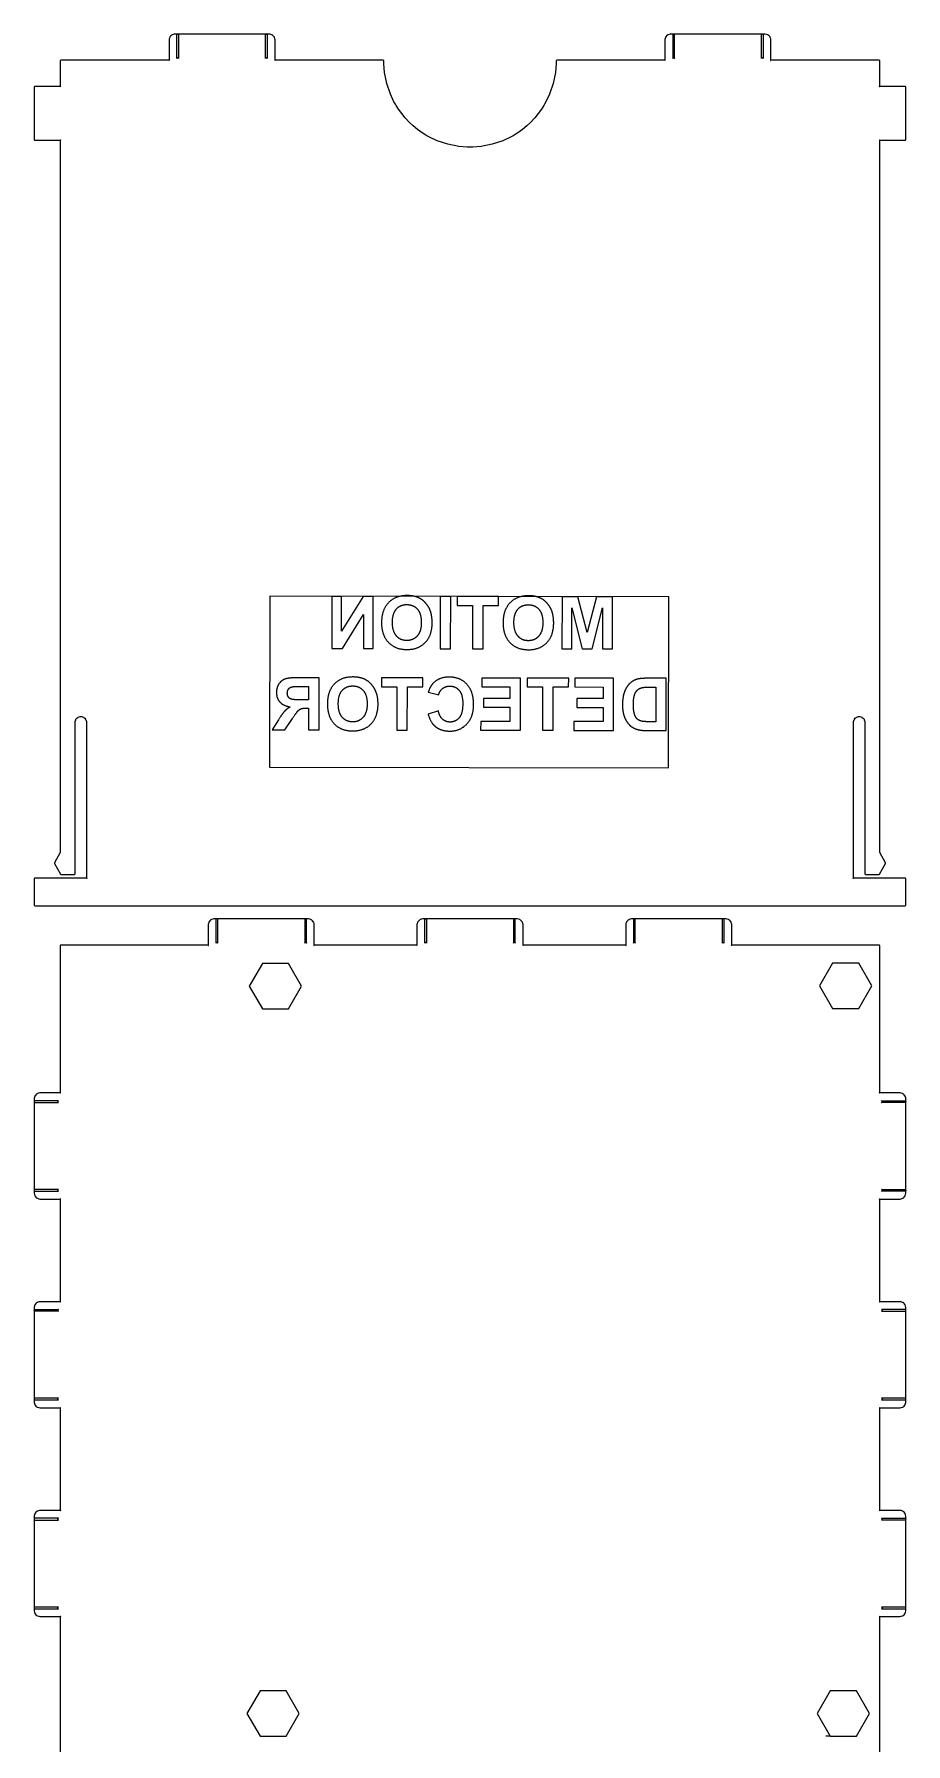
# Model space of a CAD drawing. Header units: millimetres. Extents: x 10 to 212, y 10 to 409.
# Drawn here: x 10 to 110.2, y 212.8 to 409.3 of the extents above; entities that cross this region are included whole.
import ezdxf

# ---------------------------------------------------------------- set-up
doc = ezdxf.new("R2010")
doc.units = ezdxf.units.MM
doc.layers.get('0').update_dxf_attribs({"linetype": 'CONTINUOUS'})

msp = doc.modelspace()

# ---------------------------------------------------------------- linework, layer by layer
for p, q in [((44.22, 344.68), (44.21, 338.68)), ((45.34, 344.68), (44.22, 344.68)), ((45.34, 340.67), (45.34, 344.68)), ((47.8, 344.67), (45.34, 340.67)), ((48.98, 344.67), (47.8, 344.67)), ((48.97, 338.67), (48.98, 344.67)), ((57.88, 344.66), (56.66, 344.66)), ((56.66, 344.66), (56.66, 338.66)), ((57.87, 338.66), (57.88, 344.66)), ((63.39, 344.65), (58.62, 344.66)), ((58.62, 344.66), (58.62, 343.64)), ((63.39, 343.64), (63.39, 344.65)), ((70.68, 344.64), (70.67, 338.64)), ((72.5, 344.64), (70.68, 344.64)), ((73.57, 340.54), (72.5, 344.64)), ((74.66, 344.63), (73.57, 340.54)), ((76.48, 344.63), (74.66, 344.63)), ((76.47, 338.63), (76.48, 344.63)), ((45.43, 338.68), (47.85, 342.59)), ((47.85, 342.59), (47.84, 338.67)), ((58.62, 343.64), (60.4, 343.64)), ((60.4, 343.64), (60.39, 338.66)), ((61.6, 338.65), (61.61, 343.64)), ((61.61, 343.64), (63.39, 343.64)), ((71.8, 338.64), (71.81, 343.36)), ((71.81, 343.36), (72.99, 338.64)), ((74.16, 338.64), (75.35, 343.36)), ((75.35, 343.36), (75.34, 338.63)), ((44.21, 338.68), (45.43, 338.68)), ((47.84, 338.67), (48.97, 338.67)), ((56.66, 338.66), (57.87, 338.66)), ((60.39, 338.66), (61.6, 338.65)), ((70.67, 338.64), (71.8, 338.64)), ((72.99, 338.64), (74.16, 338.64)), ((75.34, 338.63), (76.47, 338.63)), ((42.76, 335.32), (40.21, 335.32)), ((40.6, 334.31), (41.55, 334.3)), ((41.55, 334.3), (41.54, 332.78)), ((42.75, 329.32), (42.76, 335.32)), ((54.68, 335.3), (49.91, 335.31)), ((49.91, 335.31), (49.91, 334.29)), ((49.91, 334.29), (51.69, 334.29)), ((51.69, 334.29), (51.68, 329.3)), ((52.89, 329.3), (52.9, 334.29)), ((52.9, 334.29), (54.68, 334.29)), ((54.68, 334.29), (54.68, 335.3)), ((65.9, 335.28), (61.45, 335.29)), ((61.45, 335.29), (61.45, 334.28)), ((61.45, 334.28), (64.68, 334.27)), ((64.68, 334.27), (64.68, 332.94)), ((65.89, 329.28), (65.9, 335.28)), ((71.45, 335.28), (66.68, 335.28)), ((66.68, 335.28), (66.68, 334.27)), ((66.68, 334.27), (68.45, 334.26)), ((68.45, 334.26), (68.45, 329.28)), ((69.66, 329.28), (69.66, 334.26)), ((69.66, 334.26), (71.44, 334.26)), ((71.44, 334.26), (71.45, 335.28)), ((76.61, 335.27), (72.16, 335.27)), ((72.16, 335.27), (72.16, 334.26)), ((72.16, 334.26), (75.39, 334.25)), ((75.39, 334.25), (75.39, 332.92)), ((76.6, 329.27), (76.61, 335.27)), ((82.66, 335.26), (80.45, 335.26)), ((80.91, 334.25), (81.45, 334.25)), ((81.45, 334.25), (81.45, 330.27)), ((82.66, 329.26), (82.66, 335.26)), ((41.54, 332.78), (40.65, 332.78)), ((55.31, 333.65), (56.5, 333.36)), ((64.68, 332.94), (61.67, 332.94)), ((61.67, 332.94), (61.67, 331.93)), ((75.39, 332.92), (72.38, 332.93)), ((72.38, 332.93), (72.38, 331.92)), ((38.09, 330.5), (37.36, 329.33)), ((38.81, 329.32), (39.68, 330.63)), ((41.3, 331.83), (41.54, 331.82)), ((41.54, 331.82), (41.54, 329.32)), ((56.46, 331.5), (55.29, 331.13)), ((61.33, 330.3), (61.32, 329.29)), ((64.68, 330.3), (61.33, 330.3)), ((61.67, 331.93), (64.68, 331.93)), ((64.68, 331.93), (64.68, 330.3)), ((75.39, 330.28), (72.04, 330.29)), ((72.04, 330.29), (72.04, 329.27)), ((72.38, 331.92), (75.39, 331.91)), ((75.39, 331.91), (75.39, 330.28)), ((81.45, 330.27), (80.54, 330.27)), ((37.36, 329.33), (38.81, 329.32)), ((41.54, 329.32), (42.75, 329.32)), ((51.68, 329.3), (52.89, 329.3)), ((61.32, 329.29), (65.89, 329.28)), ((68.45, 329.28), (69.66, 329.28)), ((72.04, 329.27), (76.6, 329.27)), ((80.38, 329.26), (82.66, 329.26)), ((101.79, 297.3), (104.47, 297.3)), ((35.96, 213.65), (38.71, 213.65)), ((101.52, 213.66), (101, 213.66))]:
    msp.add_line(p, q)
for points in [[(14.7, 312.8), (14.7, 330.2), (14.7, 330.28), (14.77, 330.5), (14.79, 330.53), (14.8, 330.55), (14.89, 330.66), (15, 330.75), (15.02, 330.76), (15.05, 330.78), (15.27, 330.85), (15.35, 330.85), (15.43, 330.85), (15.65, 330.78), (15.68, 330.76), (15.7, 330.75), (15.81, 330.66), (15.9, 330.55), (15.91, 330.53), (15.93, 330.5), (16, 330.28), (16, 330.2), (16, 312.3), (16.01, 312.3), (16.04, 312.29), (16.04, 312.26), (16.01, 312.26), (16, 312.29), (16, 312.3), (10.1, 312.3), (10.08, 312.3), (10.03, 312.27), (10, 312.22), (10, 312.2), (10, 309.2), (10, 309.18), (10.03, 309.13), (10.08, 309.1), (10.1, 309.1), (13.1, 309.1), (107.1, 309.1), (110.1, 309.1), (110.12, 309.1), (110.17, 309.13), (110.2, 309.18), (110.2, 309.2), (110.2, 312.2), (110.2, 312.22), (110.17, 312.27), (110.12, 312.3), (110.1, 312.3), (104.2, 312.3), (104.2, 312.29), (104.19, 312.26), (104.16, 312.26), (104.16, 312.29), (104.19, 312.3), (104.2, 312.3), (104.2, 330.2), (104.2, 330.28), (104.27, 330.5), (104.29, 330.53), (104.3, 330.55), (104.39, 330.66), (104.5, 330.75), (104.52, 330.76), (104.55, 330.78), (104.78, 330.85), (104.85, 330.85), (104.93, 330.85), (105.15, 330.78), (105.17, 330.76), (105.2, 330.75), (105.31, 330.66), (105.4, 330.55), (105.41, 330.53), (105.43, 330.5), (105.5, 330.28), (105.5, 330.2), (105.5, 312.8), (105.5, 312.78), (105.53, 312.73), (105.58, 312.7), (105.6, 312.7), (107.1, 312.7), (107.12, 312.7), (107.18, 312.74), (107.19, 312.75), (107.88, 313.95), (107.88, 313.96), (107.88, 314.04), (107.88, 314.05), (107.2, 315.23), (107.19, 315.23), (107.2, 315.23), (107.2, 315.23), (107.2, 397.1), (110.1, 397.1), (110.12, 397.1), (110.17, 397.13), (110.2, 397.19), (110.2, 397.2), (110.2, 403.2), (110.2, 403.22), (110.17, 403.27), (110.12, 403.3), (110.1, 403.3), (107.2, 403.3), (107.2, 403.29), (107.19, 403.26), (107.16, 403.26), (107.16, 403.29), (107.19, 403.3), (107.2, 403.3), (107.2, 406.2), (107.2, 406.22), (107.17, 406.27), (107.12, 406.3), (107.1, 406.3), (94.7, 406.3), (94.7, 408.6), (94.7, 408.64), (94.68, 408.78), (94.62, 408.92), (94.61, 408.95), (94.59, 408.98), (94.49, 409.1), (94.38, 409.19), (94.35, 409.21), (94.32, 409.22), (94.18, 409.28), (94.04, 409.3), (94, 409.3), (93.7, 409.3), (93.72, 409.3), (93.77, 409.27), (93.8, 409.22), (93.8, 409.2), (93.8, 406.5), (93.8, 406.51), (93.79, 406.55), (93.79, 406.55), (93.78, 406.56), (93.75, 406.58), (93.75, 406.59), (93.75, 406.59), (93.71, 406.6), (93.7, 406.6), (93.69, 406.6), (93.65, 406.59), (93.65, 406.59), (93.65, 406.58), (93.61, 406.56), (93.61, 406.55), (93.61, 406.55), (93.6, 406.51), (93.6, 406.5), (93.6, 409.2), (93.6, 409.22), (93.63, 409.27), (93.68, 409.3), (93.7, 409.3), (83.5, 409.3), (83.2, 409.3), (83.11, 409.3), (82.88, 409.22), (82.85, 409.21), (82.82, 409.19), (82.7, 409.1), (82.61, 408.98), (82.59, 408.95), (82.58, 408.92), (82.5, 408.68), (82.5, 408.6), (82.5, 406.3), (82.51, 406.3), (82.54, 406.29), (82.54, 406.26), (82.51, 406.26), (82.5, 406.29), (82.5, 406.3), (70.1, 406.3), (70.08, 406.3), (70.03, 406.27), (70, 406.22), (70, 406.2), (70, 405.88), (69.91, 404.91), (69.66, 403.64), (69.25, 402.41), (68.83, 401.53), (68.67, 401.25), (68.59, 401.11), (68.33, 400.7), (67.95, 400.17), (67.54, 399.67), (67.1, 399.2), (66.63, 398.76), (66.13, 398.35), (65.6, 397.97), (65.19, 397.71), (65.05, 397.63), (64.77, 397.46), (63.89, 397.05), (62.66, 396.64), (61.39, 396.38), (60.42, 396.3), (60.1, 396.3), (59.78, 396.3), (58.8, 396.38), (57.54, 396.64), (56.31, 397.05), (55.43, 397.46), (55.15, 397.63), (55.01, 397.71), (54.6, 397.97), (54.07, 398.35), (53.57, 398.76), (53.1, 399.2), (52.66, 399.67), (52.25, 400.17), (51.87, 400.7), (51.61, 401.11), (51.53, 401.25), (51.36, 401.53), (50.95, 402.41), (50.54, 403.64), (50.28, 404.91), (50.2, 405.88), (50.2, 406.2), (50.2, 406.22), (50.17, 406.27), (50.12, 406.3), (50.1, 406.3), (37.7, 406.3), (37.7, 406.29), (37.69, 406.26), (37.66, 406.26), (37.66, 406.29), (37.69, 406.3), (37.7, 406.3), (37.7, 408.6), (37.7, 408.64), (37.68, 408.78), (37.62, 408.92), (37.61, 408.95), (37.59, 408.98), (37.49, 409.1), (37.38, 409.19), (37.35, 409.21), (37.32, 409.22), (37.08, 409.3), (37, 409.3), (36.7, 409.3), (36.72, 409.3), (36.77, 409.27), (36.8, 409.22), (36.8, 409.2), (36.8, 406.5), (36.8, 406.51), (36.79, 406.55), (36.79, 406.55), (36.78, 406.56), (36.75, 406.58), (36.75, 406.59), (36.75, 406.59), (36.71, 406.6), (36.7, 406.6), (36.69, 406.6), (36.65, 406.59), (36.65, 406.59), (36.65, 406.58), (36.61, 406.56), (36.61, 406.55), (36.61, 406.55), (36.6, 406.51), (36.6, 406.5), (36.6, 409.2), (36.6, 409.22), (36.63, 409.27), (36.68, 409.3), (36.7, 409.3), (26.5, 409.3), (26.52, 409.3), (26.57, 409.27), (26.6, 409.22), (26.6, 409.2), (26.6, 406.5), (26.6, 406.51), (26.59, 406.55), (26.59, 406.55), (26.58, 406.56), (26.55, 406.58), (26.55, 406.59), (26.55, 406.59), (26.51, 406.6), (26.5, 406.6), (26.49, 406.6), (26.45, 406.59), (26.45, 406.59), (26.45, 406.58), (26.41, 406.56), (26.41, 406.55), (26.41, 406.55), (26.4, 406.51), (26.4, 406.5), (26.4, 409.2), (26.4, 409.22), (26.43, 409.27), (26.48, 409.3), (26.5, 409.3), (26.2, 409.3), (26.11, 409.3), (25.88, 409.22), (25.85, 409.21), (25.82, 409.19), (25.7, 409.1), (25.61, 408.98), (25.59, 408.95), (25.58, 408.92), (25.52, 408.78), (25.5, 408.64), (25.5, 408.6), (25.5, 406.3), (25.51, 406.3), (25.54, 406.29), (25.54, 406.26), (25.51, 406.26), (25.5, 406.29), (25.5, 406.3), (13.1, 406.3), (13.08, 406.3), (13.03, 406.27), (13, 406.22), (13, 406.2), (13, 403.3), (10.1, 403.3), (10.08, 403.3), (10.03, 403.27), (10, 403.22), (10, 403.2), (10, 397.2), (10, 397.19), (10.03, 397.13), (10.08, 397.1), (10.1, 397.1), (13, 397.1), (13, 397.11), (13.01, 397.14), (13.04, 397.14), (13.04, 397.12), (13.01, 397.1), (13, 397.1), (13, 315.23), (12.32, 314.05), (12.32, 314.04), (12.32, 313.96), (12.32, 313.95), (13.01, 312.75), (13.02, 312.74), (13.08, 312.7), (13.1, 312.7), (14.6, 312.7), (14.62, 312.7), (14.67, 312.73), (14.7, 312.78)], [(83.43, 409.27), (83.4, 409.22), (83.4, 409.2), (83.4, 406.5), (83.4, 406.51), (83.41, 406.55), (83.41, 406.55), (83.41, 406.56), (83.45, 406.58), (83.45, 406.59), (83.45, 406.59), (83.49, 406.6), (83.5, 406.6), (83.51, 406.6), (83.55, 406.59), (83.55, 406.59), (83.55, 406.58), (83.58, 406.56), (83.59, 406.55), (83.59, 406.55), (83.6, 406.51), (83.6, 406.5), (83.6, 409.2), (83.6, 409.22), (83.57, 409.27), (83.52, 409.3), (83.5, 409.3), (83.48, 409.3)], [(94.7, 406.3), (94.69, 406.3), (94.66, 406.29), (94.66, 406.26), (94.68, 406.26), (94.7, 406.29)], [(13.01, 403.3), (13, 403.3), (13, 403.29), (13.01, 403.26), (13.04, 403.26), (13.04, 403.29)], [(107.19, 397.1), (107.2, 397.1), (107.2, 397.11), (107.19, 397.14), (107.16, 397.14), (107.16, 397.12)], [(37.07, 325.03), (82.93, 324.97), (82.96, 344.62), (37.1, 344.69)], [(13, 315.23), (13, 315.23), (13, 315.23)], [(31.08, 304.85), (31.09, 304.85), (31.09, 304.85), (31.1, 304.81), (31.1, 304.8), (31.1, 307.5), (31.1, 307.52), (31.07, 307.57), (31.02, 307.6), (31, 307.6), (30.98, 307.6), (30.93, 307.57), (30.9, 307.52), (30.9, 307.5), (30.9, 304.8), (30.9, 304.81), (30.91, 304.85), (30.91, 304.85), (30.91, 304.85), (30.95, 304.88), (30.95, 304.89), (30.95, 304.89), (30.99, 304.9), (31, 304.9), (31.01, 304.9), (31.05, 304.89), (31.05, 304.89), (31.05, 304.88)], [(41.19, 304.9), (41.2, 304.9), (41.21, 304.9), (41.25, 304.89), (41.25, 304.89), (41.25, 304.88), (41.28, 304.85), (41.29, 304.85), (41.29, 304.85), (41.3, 304.81), (41.3, 304.8), (41.3, 307.5), (41.3, 307.52), (41.27, 307.57), (41.22, 307.6), (41.2, 307.6), (41.18, 307.6), (41.13, 307.57), (41.1, 307.52), (41.1, 307.5), (41.1, 304.8), (41.1, 304.81), (41.11, 304.85), (41.11, 304.85), (41.12, 304.85), (41.15, 304.88), (41.15, 304.89), (41.15, 304.89)], [(65.19, 304.9), (65.2, 304.9), (65.21, 304.9), (65.25, 304.89), (65.25, 304.89), (65.25, 304.88), (65.28, 304.85), (65.29, 304.85), (65.29, 304.85), (65.3, 304.81), (65.3, 304.8), (65.3, 307.5), (65.3, 307.52), (65.27, 307.57), (65.22, 307.6), (65.2, 307.6), (65.18, 307.6), (65.13, 307.57), (65.1, 307.52), (65.1, 307.5), (65.1, 304.8), (65.1, 304.81), (65.11, 304.85), (65.11, 304.85), (65.11, 304.85), (65.15, 304.88), (65.15, 304.89), (65.15, 304.89)], [(89.18, 307.6), (89.13, 307.57), (89.1, 307.52), (89.1, 307.5), (89.1, 304.8), (89.1, 304.81), (89.11, 304.85), (89.11, 304.85), (89.11, 304.85), (89.15, 304.88), (89.15, 304.89), (89.15, 304.89), (89.19, 304.9), (89.2, 304.9), (89.21, 304.9), (89.25, 304.89), (89.25, 304.89), (89.25, 304.88), (89.28, 304.85), (89.29, 304.85), (89.29, 304.85), (89.3, 304.81), (89.3, 304.8), (89.3, 307.5), (89.3, 307.52), (89.27, 307.57), (89.22, 307.6), (89.2, 307.6)], [(42.2, 304.6), (42.19, 304.6), (42.16, 304.59), (42.16, 304.56), (42.18, 304.56), (42.2, 304.59)], [(66.16, 304.59), (66.16, 304.56), (66.18, 304.56), (66.2, 304.59), (66.2, 304.6), (66.19, 304.6)], [(78.04, 304.56), (78.04, 304.59), (78.01, 304.6), (78, 304.6), (78, 304.59), (78.01, 304.56)], [(36.23, 297.28), (39.23, 297.28), (40.73, 299.88), (39.23, 302.48), (36.23, 302.48), (34.73, 299.88)], [(39.23, 302.48), (36.23, 302.48), (34.73, 299.88), (36.23, 297.28), (39.23, 297.28), (40.73, 299.88)], [(101.79, 297.3), (104.79, 297.3), (106.29, 299.9), (104.79, 302.5), (101.79, 302.5), (100.29, 299.9)], [(13, 287.6), (13, 287.59), (13.01, 287.56), (13.04, 287.56), (13.04, 287.59), (13.01, 287.6)], [(12.71, 276.45), (12.71, 276.45), (12.72, 276.45), (12.75, 276.49), (12.75, 276.49), (12.75, 276.49), (12.79, 276.5), (12.8, 276.5), (10.1, 276.5), (10.08, 276.5), (10.03, 276.47), (10, 276.42), (10, 276.4), (10, 276.38), (10.03, 276.33), (10.08, 276.3), (10.1, 276.3), (12.8, 276.3), (12.79, 276.3), (12.75, 276.31), (12.75, 276.31), (12.75, 276.32), (12.72, 276.35), (12.71, 276.35), (12.71, 276.35), (12.7, 276.39), (12.7, 276.4), (12.7, 276.41)], [(13, 275.4), (13.01, 275.4), (13.04, 275.42), (13.04, 275.44), (13.01, 275.44), (13, 275.41)], [(107.41, 262.5), (107.4, 262.5), (110.1, 262.5), (110.12, 262.5), (110.17, 262.53), (110.2, 262.58), (110.2, 262.6), (110.2, 262.62), (110.17, 262.67), (110.12, 262.7), (110.1, 262.7), (107.4, 262.7), (107.41, 262.7), (107.45, 262.69), (107.45, 262.69), (107.45, 262.68), (107.48, 262.65), (107.49, 262.65), (107.49, 262.65), (107.5, 262.61), (107.5, 262.6), (107.5, 262.59), (107.49, 262.55), (107.49, 262.55), (107.48, 262.55), (107.45, 262.52), (107.45, 262.51), (107.45, 262.51)], [(10.1, 252.3), (12.8, 252.3), (12.79, 252.3), (12.75, 252.31), (12.75, 252.31), (12.75, 252.32), (12.72, 252.35), (12.71, 252.35), (12.71, 252.36), (12.7, 252.39), (12.7, 252.4), (12.7, 252.41), (12.71, 252.45), (12.71, 252.45), (12.72, 252.45), (12.75, 252.49), (12.75, 252.49), (12.75, 252.49), (12.79, 252.5), (12.8, 252.5), (10.1, 252.5), (10.08, 252.5), (10.03, 252.47), (10, 252.42), (10, 252.4), (10, 252.38), (10.03, 252.33), (10.08, 252.3)], [(12.7, 238.6), (12.7, 238.61), (12.71, 238.65), (12.71, 238.65), (12.72, 238.65), (12.75, 238.69), (12.75, 238.69), (12.75, 238.69), (12.79, 238.7), (12.8, 238.7), (10.1, 238.7), (10.08, 238.7), (10.03, 238.67), (10, 238.62), (10, 238.6), (10, 238.58), (10.03, 238.53), (10.08, 238.5), (10.1, 238.5), (12.8, 238.5), (12.79, 238.5), (12.75, 238.51), (12.75, 238.51), (12.75, 238.52), (12.72, 238.55), (12.71, 238.55), (12.71, 238.55), (12.7, 238.59)], [(110.2, 228.42), (110.17, 228.47), (110.12, 228.5), (110.1, 228.5), (107.4, 228.5), (107.41, 228.5), (107.45, 228.49), (107.45, 228.49), (107.45, 228.49), (107.48, 228.45), (107.49, 228.45), (107.49, 228.45), (107.5, 228.41), (107.5, 228.4), (107.5, 228.39), (107.49, 228.35), (107.49, 228.35), (107.48, 228.35), (107.45, 228.32), (107.45, 228.31), (107.45, 228.31), (107.41, 228.3), (107.4, 228.3), (110.1, 228.3), (110.12, 228.3), (110.17, 228.33), (110.2, 228.38), (110.2, 228.4)], [(107.16, 227.42), (107.19, 227.4), (107.2, 227.4), (107.2, 227.41), (107.19, 227.44), (107.16, 227.44)], [(35.96, 213.65), (38.96, 213.65), (40.46, 216.25), (38.96, 218.85), (35.96, 218.85), (34.46, 216.25)], [(101.52, 213.66), (104.52, 213.66), (106.02, 216.26), (104.52, 218.85), (101.52, 218.85), (100.02, 216.26)]]:
    msp.add_lwpolyline(points, close=True)
msp.add_lwpolyline([(107.2, 210.5), (107.2, 227.4), (109.5, 227.4), (109.55, 227.4), (109.68, 227.43), (109.82, 227.48), (109.85, 227.49), (109.88, 227.51), (110, 227.61), (110.09, 227.72), (110.11, 227.75), (110.12, 227.78), (110.18, 227.92), (110.2, 228.06), (110.2, 228.1), (110.2, 228.4), (110.2, 238.6), (110.2, 238.58), (110.17, 238.53), (110.12, 238.5), (110.1, 238.5), (107.4, 238.5), (107.41, 238.5), (107.45, 238.51), (107.45, 238.51), (107.45, 238.52), (107.48, 238.55), (107.49, 238.55), (107.49, 238.55), (107.5, 238.59), (107.5, 238.6), (107.5, 238.61), (107.49, 238.65), (107.49, 238.65), (107.48, 238.65), (107.45, 238.69), (107.45, 238.69), (107.45, 238.69), (107.41, 238.7), (107.4, 238.7), (110.1, 238.7), (110.12, 238.7), (110.17, 238.67), (110.2, 238.62), (110.2, 238.6), (110.2, 238.9), (110.2, 238.94), (110.18, 239.08), (110.12, 239.22), (110.11, 239.25), (110.09, 239.28), (110, 239.4), (109.88, 239.49), (109.85, 239.51), (109.82, 239.52), (109.68, 239.58), (109.55, 239.6), (109.5, 239.6), (107.2, 239.6), (107.19, 239.6), (107.16, 239.59), (107.16, 239.56), (107.19, 239.56), (107.2, 239.59), (107.2, 239.6), (107.2, 251.4), (107.2, 251.41), (107.19, 251.44), (107.16, 251.44), (107.16, 251.42), (107.19, 251.4), (107.2, 251.4), (109.5, 251.4), (109.55, 251.4), (109.68, 251.42), (109.82, 251.48), (109.85, 251.49), (109.88, 251.51), (110, 251.6), (110.09, 251.72), (110.11, 251.75), (110.12, 251.78), (110.2, 252.02), (110.2, 252.1), (110.2, 252.4), (110.2, 252.42), (110.17, 252.47), (110.12, 252.5), (110.1, 252.5), (107.4, 252.5), (107.41, 252.5), (107.45, 252.49), (107.45, 252.49), (107.45, 252.49), (107.48, 252.45), (107.49, 252.45), (107.49, 252.45), (107.5, 252.41), (107.5, 252.4), (107.5, 252.39), (107.49, 252.36), (107.49, 252.35), (107.48, 252.35), (107.45, 252.32), (107.45, 252.31), (107.45, 252.31), (107.41, 252.3), (107.4, 252.3), (110.1, 252.3), (110.12, 252.3), (110.17, 252.33), (110.2, 252.38), (110.2, 252.4), (110.2, 262.6), (110.2, 262.9), (110.2, 262.94), (110.18, 263.08), (110.12, 263.22), (110.11, 263.25), (110.09, 263.28), (110, 263.4), (109.88, 263.49), (109.85, 263.51), (109.82, 263.52), (109.68, 263.58), (109.55, 263.6), (109.5, 263.6), (107.2, 263.6), (107.19, 263.6), (107.16, 263.59), (107.16, 263.56), (107.19, 263.56), (107.2, 263.59), (107.2, 263.6), (107.2, 275.4), (107.19, 275.4), (107.16, 275.42), (107.16, 275.44), (107.19, 275.44), (107.2, 275.41), (107.2, 275.4), (109.5, 275.4), (109.55, 275.4), (109.68, 275.42), (109.82, 275.48), (109.85, 275.49), (109.88, 275.51), (110, 275.61), (110.09, 275.72), (110.11, 275.75), (110.12, 275.78), (110.18, 275.92), (110.2, 276.06), (110.2, 276.1), (110.2, 276.4), (110.2, 276.38), (110.17, 276.33), (110.12, 276.3), (110.1, 276.3), (107.4, 276.3), (107.41, 276.3), (107.45, 276.31), (107.45, 276.31), (107.45, 276.32), (107.48, 276.35), (107.49, 276.35), (107.49, 276.35), (107.5, 276.39), (107.5, 276.4), (107.5, 276.41), (107.49, 276.45), (107.49, 276.45), (107.48, 276.45), (107.45, 276.49), (107.45, 276.49), (107.45, 276.49), (107.41, 276.5), (107.4, 276.5), (110.1, 276.5), (110.12, 276.5), (110.17, 276.47), (110.2, 276.42), (110.2, 276.4), (110.2, 286.6), (110.2, 286.58), (110.17, 286.53), (110.12, 286.5), (110.1, 286.5), (107.4, 286.5), (107.41, 286.5), (107.45, 286.51), (107.45, 286.51), (107.45, 286.52), (107.48, 286.55), (107.49, 286.55), (107.49, 286.56), (107.5, 286.59), (107.5, 286.6), (107.5, 286.61), (107.49, 286.65), (107.49, 286.65), (107.48, 286.65), (107.45, 286.69), (107.45, 286.69), (107.45, 286.69), (107.41, 286.7), (107.4, 286.7), (110.1, 286.7), (110.12, 286.7), (110.17, 286.67), (110.2, 286.62), (110.2, 286.6), (110.2, 286.9), (110.2, 286.99), (110.12, 287.23), (110.11, 287.25), (110.09, 287.28), (110, 287.39), (109.88, 287.49), (109.85, 287.51), (109.82, 287.52), (109.68, 287.58), (109.55, 287.6), (109.5, 287.6), (107.2, 287.6), (107.2, 287.59), (107.19, 287.56), (107.16, 287.56), (107.16, 287.59), (107.19, 287.6), (107.2, 287.6), (107.2, 304.5), (107.2, 304.52), (107.17, 304.57), (107.12, 304.6), (107.1, 304.6), (90.2, 304.6), (90.2, 304.59), (90.18, 304.56), (90.16, 304.56), (90.16, 304.59), (90.19, 304.6), (90.2, 304.6), (90.2, 306.9), (90.2, 306.95), (90.17, 307.08), (90.12, 307.22), (90.11, 307.25), (90.09, 307.28), (89.99, 307.39), (89.88, 307.49), (89.85, 307.51), (89.82, 307.52), (89.68, 307.58), (89.54, 307.6), (89.5, 307.6), (89.2, 307.6), (79, 307.6), (78.98, 307.6), (78.93, 307.57), (78.9, 307.52), (78.9, 307.5), (78.9, 304.8), (78.9, 304.81), (78.91, 304.85), (78.91, 304.85), (78.91, 304.85), (78.95, 304.88), (78.95, 304.89), (78.95, 304.89), (78.99, 304.9), (79, 304.9), (79.01, 304.9), (79.05, 304.89), (79.05, 304.89), (79.05, 304.88), (79.08, 304.85), (79.09, 304.85), (79.09, 304.85), (79.1, 304.81), (79.1, 304.8), (79.1, 307.5), (79.1, 307.52), (79.07, 307.57), (79.02, 307.6), (79, 307.6), (78.7, 307.6), (78.65, 307.6), (78.52, 307.58), (78.38, 307.52), (78.35, 307.51), (78.32, 307.49), (78.21, 307.39), (78.11, 307.28), (78.09, 307.25), (78.08, 307.22), (78.02, 307.08), (78, 306.95), (78, 306.9), (78, 304.6), (66.2, 304.6), (66.2, 306.9), (66.2, 306.95), (66.17, 307.08), (66.12, 307.22), (66.11, 307.25), (66.09, 307.28), (65.99, 307.39), (65.88, 307.49), (65.85, 307.51), (65.82, 307.52), (65.68, 307.58), (65.54, 307.6), (65.5, 307.6), (65.2, 307.6), (55, 307.6), (55.02, 307.6), (55.07, 307.57), (55.1, 307.52), (55.1, 307.5), (55.1, 304.8), (55.1, 304.81), (55.09, 304.85), (55.09, 304.85), (55.08, 304.85), (55.05, 304.88), (55.05, 304.89), (55.05, 304.89), (55.01, 304.9), (55, 304.9), (54.99, 304.9), (54.95, 304.89), (54.95, 304.89), (54.95, 304.88), (54.91, 304.85), (54.91, 304.85), (54.91, 304.85), (54.9, 304.81), (54.9, 304.8), (54.9, 307.5), (54.9, 307.52), (54.93, 307.57), (54.98, 307.6), (55, 307.6), (54.7, 307.6), (54.65, 307.6), (54.52, 307.58), (54.38, 307.52), (54.35, 307.51), (54.32, 307.49), (54.21, 307.39), (54.11, 307.28), (54.09, 307.25), (54.08, 307.22), (54.02, 307.08), (54, 306.95), (54, 306.9), (54, 304.6), (54, 304.59), (54.01, 304.56), (54.04, 304.56), (54.04, 304.59), (54.01, 304.6), (54, 304.6), (42.2, 304.6), (42.2, 306.9), (42.2, 306.95), (42.17, 307.08), (42.12, 307.22), (42.11, 307.25), (42.09, 307.28), (41.99, 307.39), (41.88, 307.49), (41.85, 307.51), (41.82, 307.52), (41.68, 307.58), (41.54, 307.6), (41.5, 307.6), (41.2, 307.6), (31, 307.6), (30.7, 307.6), (30.65, 307.6), (30.52, 307.58), (30.38, 307.52), (30.35, 307.51), (30.32, 307.49), (30.21, 307.39), (30.11, 307.28), (30.09, 307.25), (30.08, 307.22), (30.02, 307.08), (30, 306.95), (30, 306.9), (30, 304.6), (30, 304.59), (30.01, 304.56), (30.04, 304.56), (30.04, 304.59), (30.01, 304.6), (30, 304.6), (13.1, 304.6), (13.08, 304.6), (13.03, 304.57), (13, 304.52), (13, 304.5), (13, 287.6), (10.7, 287.6), (10.61, 287.6), (10.38, 287.52), (10.35, 287.51), (10.32, 287.49), (10.2, 287.39), (10.11, 287.28), (10.09, 287.25), (10.08, 287.23), (10, 286.98), (10, 286.9), (10, 286.6), (10, 286.58), (10.03, 286.53), (10.08, 286.5), (10.1, 286.5), (12.8, 286.5), (12.79, 286.5), (12.75, 286.51), (12.75, 286.51), (12.75, 286.52), (12.72, 286.55), (12.71, 286.55), (12.71, 286.56), (12.7, 286.59), (12.7, 286.6), (12.7, 286.61), (12.71, 286.65), (12.71, 286.65), (12.72, 286.65), (12.75, 286.69), (12.75, 286.69), (12.75, 286.69), (12.79, 286.7), (12.8, 286.7), (10.1, 286.7), (10.08, 286.7), (10.03, 286.67), (10, 286.62), (10, 286.6), (10, 276.4), (10, 276.1), (10, 276.06), (10.02, 275.92), (10.08, 275.78), (10.09, 275.75), (10.11, 275.72), (10.2, 275.61), (10.32, 275.51), (10.35, 275.49), (10.38, 275.48), (10.52, 275.42), (10.65, 275.4), (10.7, 275.4), (13, 275.4), (13, 263.6), (13, 263.59), (13.01, 263.56), (13.04, 263.56), (13.04, 263.59), (13.01, 263.6), (13, 263.6), (10.7, 263.6), (10.65, 263.6), (10.52, 263.58), (10.38, 263.52), (10.35, 263.51), (10.32, 263.49), (10.2, 263.4), (10.11, 263.28), (10.09, 263.25), (10.08, 263.22), (10, 262.98), (10, 262.9), (10, 262.6), (10, 262.62), (10.03, 262.67), (10.08, 262.7), (10.1, 262.7), (12.8, 262.7), (12.79, 262.7), (12.75, 262.69), (12.75, 262.69), (12.75, 262.68), (12.72, 262.65), (12.71, 262.65), (12.71, 262.65), (12.7, 262.61), (12.7, 262.6), (12.7, 262.59), (12.71, 262.55), (12.71, 262.55), (12.72, 262.55), (12.75, 262.52), (12.75, 262.51), (12.75, 262.51), (12.79, 262.5), (12.8, 262.5), (10.1, 262.5), (10.08, 262.5), (10.03, 262.53), (10, 262.58), (10, 262.6), (10, 252.4), (10, 252.1), (10, 252.01), (10.08, 251.78), (10.09, 251.75), (10.11, 251.72), (10.2, 251.6), (10.32, 251.51), (10.35, 251.49), (10.38, 251.48), (10.52, 251.42), (10.65, 251.4), (10.7, 251.4), (13, 251.4), (13.01, 251.4), (13.04, 251.42), (13.04, 251.44), (13.01, 251.44), (13, 251.41), (13, 251.4), (13, 239.6), (13.01, 239.6), (13.04, 239.59), (13.04, 239.56), (13.01, 239.56), (13, 239.59), (13, 239.6), (10.7, 239.6), (10.61, 239.6), (10.38, 239.52), (10.35, 239.51), (10.32, 239.49), (10.2, 239.4), (10.11, 239.28), (10.09, 239.25), (10.08, 239.22), (10, 238.98), (10, 238.9), (10, 238.6), (10, 228.4), (10, 228.38), (10.03, 228.33), (10.08, 228.3), (10.1, 228.3), (12.8, 228.3), (12.79, 228.3), (12.75, 228.31), (12.75, 228.31), (12.75, 228.32), (12.72, 228.35), (12.71, 228.35), (12.71, 228.35), (12.7, 228.39), (12.7, 228.4), (12.7, 228.41), (12.71, 228.45), (12.71, 228.45), (12.72, 228.45), (12.75, 228.49), (12.75, 228.49), (12.75, 228.49), (12.79, 228.5), (12.8, 228.5), (10.1, 228.5), (10.08, 228.5), (10.03, 228.47), (10, 228.42), (10, 228.4), (10, 228.1), (10, 228.06), (10.02, 227.92), (10.08, 227.78), (10.09, 227.75), (10.11, 227.72), (10.2, 227.61), (10.32, 227.51), (10.35, 227.49), (10.38, 227.48), (10.52, 227.43), (10.65, 227.4), (10.7, 227.4), (13, 227.4), (13, 227.41), (13.01, 227.44), (13.04, 227.44), (13.04, 227.42), (13.01, 227.4), (13, 227.4), (13, 210.5)])
for points in [[(50.73, 343.95), (49.93, 343.13), (49.93, 341.66)], [(52.85, 344.77), (51.53, 344.77), (50.73, 343.95)], [(54.15, 344.53), (53.59, 344.77), (52.85, 344.77)], [(54.92, 343.99), (54.57, 344.35), (54.15, 344.53)], [(55.48, 343.17), (55.28, 343.62), (54.92, 343.99)], [(64.7, 343.93), (63.9, 343.11), (63.9, 341.64)], [(66.82, 344.75), (65.5, 344.75), (64.7, 343.93)], [(68.12, 344.51), (67.56, 344.75), (66.82, 344.75)], [(68.89, 343.97), (68.54, 344.33), (68.12, 344.51)], [(69.45, 343.14), (69.24, 343.6), (68.89, 343.97)], [(51.18, 341.69), (51.19, 342.72), (51.64, 343.23)], [(51.64, 343.23), (52.09, 343.74), (52.84, 343.73)], [(52.84, 343.73), (53.59, 343.73), (54.05, 343.22)], [(54.05, 343.22), (54.51, 342.7), (54.5, 341.67)], [(55.75, 341.63), (55.75, 342.54), (55.48, 343.17)], [(65.15, 341.67), (65.15, 342.7), (65.61, 343.21)], [(65.61, 343.21), (66.06, 343.71), (66.81, 343.71)], [(66.81, 343.71), (67.56, 343.71), (68.02, 343.2)], [(68.02, 343.2), (68.47, 342.68), (68.47, 341.65)], [(69.72, 341.61), (69.72, 342.52), (69.45, 343.14)], [(49.93, 341.66), (49.93, 340.21), (50.72, 339.39)], [(51.65, 340.12), (51.18, 340.65), (51.18, 341.69)], [(52.83, 339.6), (52.11, 339.6), (51.65, 340.12)], [(54.03, 340.12), (53.56, 339.6), (52.83, 339.6)], [(54.5, 341.67), (54.5, 340.65), (54.03, 340.12)], [(54.96, 339.38), (55.75, 340.19), (55.75, 341.63)], [(63.9, 341.64), (63.9, 340.19), (64.69, 339.37)], [(65.62, 340.1), (65.15, 340.63), (65.15, 341.67)], [(66.8, 339.58), (66.08, 339.58), (65.62, 340.1)], [(68, 340.1), (67.53, 339.58), (66.8, 339.58)], [(68.47, 341.65), (68.47, 340.63), (68, 340.1)], [(68.93, 339.36), (69.72, 340.17), (69.72, 341.61)], [(50.72, 339.39), (51.51, 338.57), (52.83, 338.57)], [(52.83, 338.57), (54.17, 338.56), (54.96, 339.38)], [(64.69, 339.37), (65.48, 338.55), (66.8, 338.54)], [(66.8, 338.54), (68.14, 338.54), (68.93, 339.36)], [(38.11, 334.59), (37.85, 334.18), (37.85, 333.64)], [(38.81, 335.16), (38.38, 335), (38.11, 334.59)], [(40.21, 335.32), (39.25, 335.32), (38.81, 335.16)], [(39.26, 334.05), (39.42, 334.24), (39.72, 334.29)], [(39.72, 334.29), (39.87, 334.31), (40.6, 334.31)], [(44.5, 334.6), (43.71, 333.77), (43.71, 332.31)], [(46.63, 335.41), (45.3, 335.42), (44.5, 334.6)], [(45.41, 333.87), (45.87, 334.38), (46.61, 334.38)], [(46.61, 334.38), (47.36, 334.38), (47.82, 333.86)], [(47.92, 335.18), (47.36, 335.41), (46.63, 335.41)], [(48.7, 334.63), (48.34, 335), (47.92, 335.18)], [(49.25, 333.81), (49.05, 334.27), (48.7, 334.63)], [(55.92, 334.75), (55.51, 334.37), (55.31, 333.65)], [(57.71, 335.4), (56.61, 335.4), (55.92, 334.75)], [(56.5, 333.36), (56.61, 333.82), (56.95, 334.09)], [(56.95, 334.09), (57.29, 334.36), (57.77, 334.36)], [(59.74, 334.57), (58.97, 335.4), (57.71, 335.4)], [(57.77, 334.36), (58.44, 334.36), (58.85, 333.88)], [(60.51, 332.24), (60.52, 333.74), (59.74, 334.57)], [(78.4, 334.6), (78.03, 334.2), (77.83, 333.63)], [(79.31, 335.15), (78.78, 334.99), (78.4, 334.6)], [(80.45, 335.26), (79.7, 335.26), (79.31, 335.15)], [(79.35, 333.91), (79.57, 334.12), (79.91, 334.19)], [(79.91, 334.19), (80.17, 334.25), (80.91, 334.25)], [(37.85, 333.64), (37.85, 332.97), (38.25, 332.53)], [(38.25, 332.53), (38.64, 332.09), (39.43, 331.97)], [(39.1, 333.56), (39.1, 333.87), (39.26, 334.05)], [(39.22, 333.11), (39.1, 333.29), (39.1, 333.56)], [(39.56, 332.86), (39.34, 332.93), (39.22, 333.11)], [(40.65, 332.78), (39.78, 332.78), (39.56, 332.86)], [(43.71, 332.31), (43.7, 330.86), (44.49, 330.03)], [(44.96, 332.34), (44.96, 333.37), (45.41, 333.87)], [(45.42, 330.77), (44.96, 331.29), (44.96, 332.34)], [(48.28, 332.31), (48.28, 331.29), (47.8, 330.77)], [(47.82, 333.86), (48.28, 333.35), (48.28, 332.31)], [(48.73, 330.02), (49.52, 330.84), (49.53, 332.27)], [(49.53, 332.27), (49.53, 333.19), (49.25, 333.81)], [(58.85, 333.88), (59.27, 333.4), (59.27, 332.33)], [(59.27, 332.33), (59.26, 331.19), (58.85, 330.71)], [(59.74, 330.01), (60.51, 330.82), (60.51, 332.24)], [(77.83, 333.63), (77.63, 333.05), (77.63, 332.21)], [(77.63, 332.21), (77.63, 331.47), (77.81, 330.93)], [(78.88, 332.26), (78.88, 332.96), (79.01, 333.33)], [(79, 331.16), (78.88, 331.56), (78.88, 332.26)], [(79.01, 333.33), (79.13, 333.7), (79.35, 333.91)], [(38.78, 331.47), (38.53, 331.19), (38.09, 330.5)], [(39.43, 331.97), (39.04, 331.74), (38.78, 331.47)], [(39.68, 330.63), (40.15, 331.33), (40.32, 331.51)], [(40.32, 331.51), (40.5, 331.69), (40.69, 331.76)], [(40.69, 331.76), (40.88, 331.83), (41.3, 331.83)], [(46.61, 330.25), (45.88, 330.25), (45.42, 330.77)], [(47.8, 330.77), (47.33, 330.24), (46.61, 330.25)], [(55.29, 331.13), (55.55, 330.15), (56.18, 329.67)], [(56.96, 330.54), (56.61, 330.84), (56.46, 331.5)], [(57.79, 330.23), (57.31, 330.23), (56.96, 330.54)], [(58.85, 330.71), (58.44, 330.23), (57.79, 330.23)], [(77.81, 330.93), (78.04, 330.28), (78.45, 329.87)], [(79.32, 330.58), (79.13, 330.76), (79, 331.16)], [(79.81, 330.33), (79.51, 330.41), (79.32, 330.58)], [(80.54, 330.27), (80.03, 330.27), (79.81, 330.33)], [(44.49, 330.03), (45.28, 329.21), (46.6, 329.21)], [(46.6, 329.21), (47.94, 329.21), (48.73, 330.02)], [(56.18, 329.67), (56.81, 329.19), (57.78, 329.19)], [(57.78, 329.19), (58.97, 329.19), (59.74, 330.01)], [(78.45, 329.87), (78.77, 329.56), (79.3, 329.39)], [(79.3, 329.39), (79.7, 329.26), (80.38, 329.26)]]:
    msp.add_open_spline(points, degree=2)

doc.saveas('drawing.dxf')
